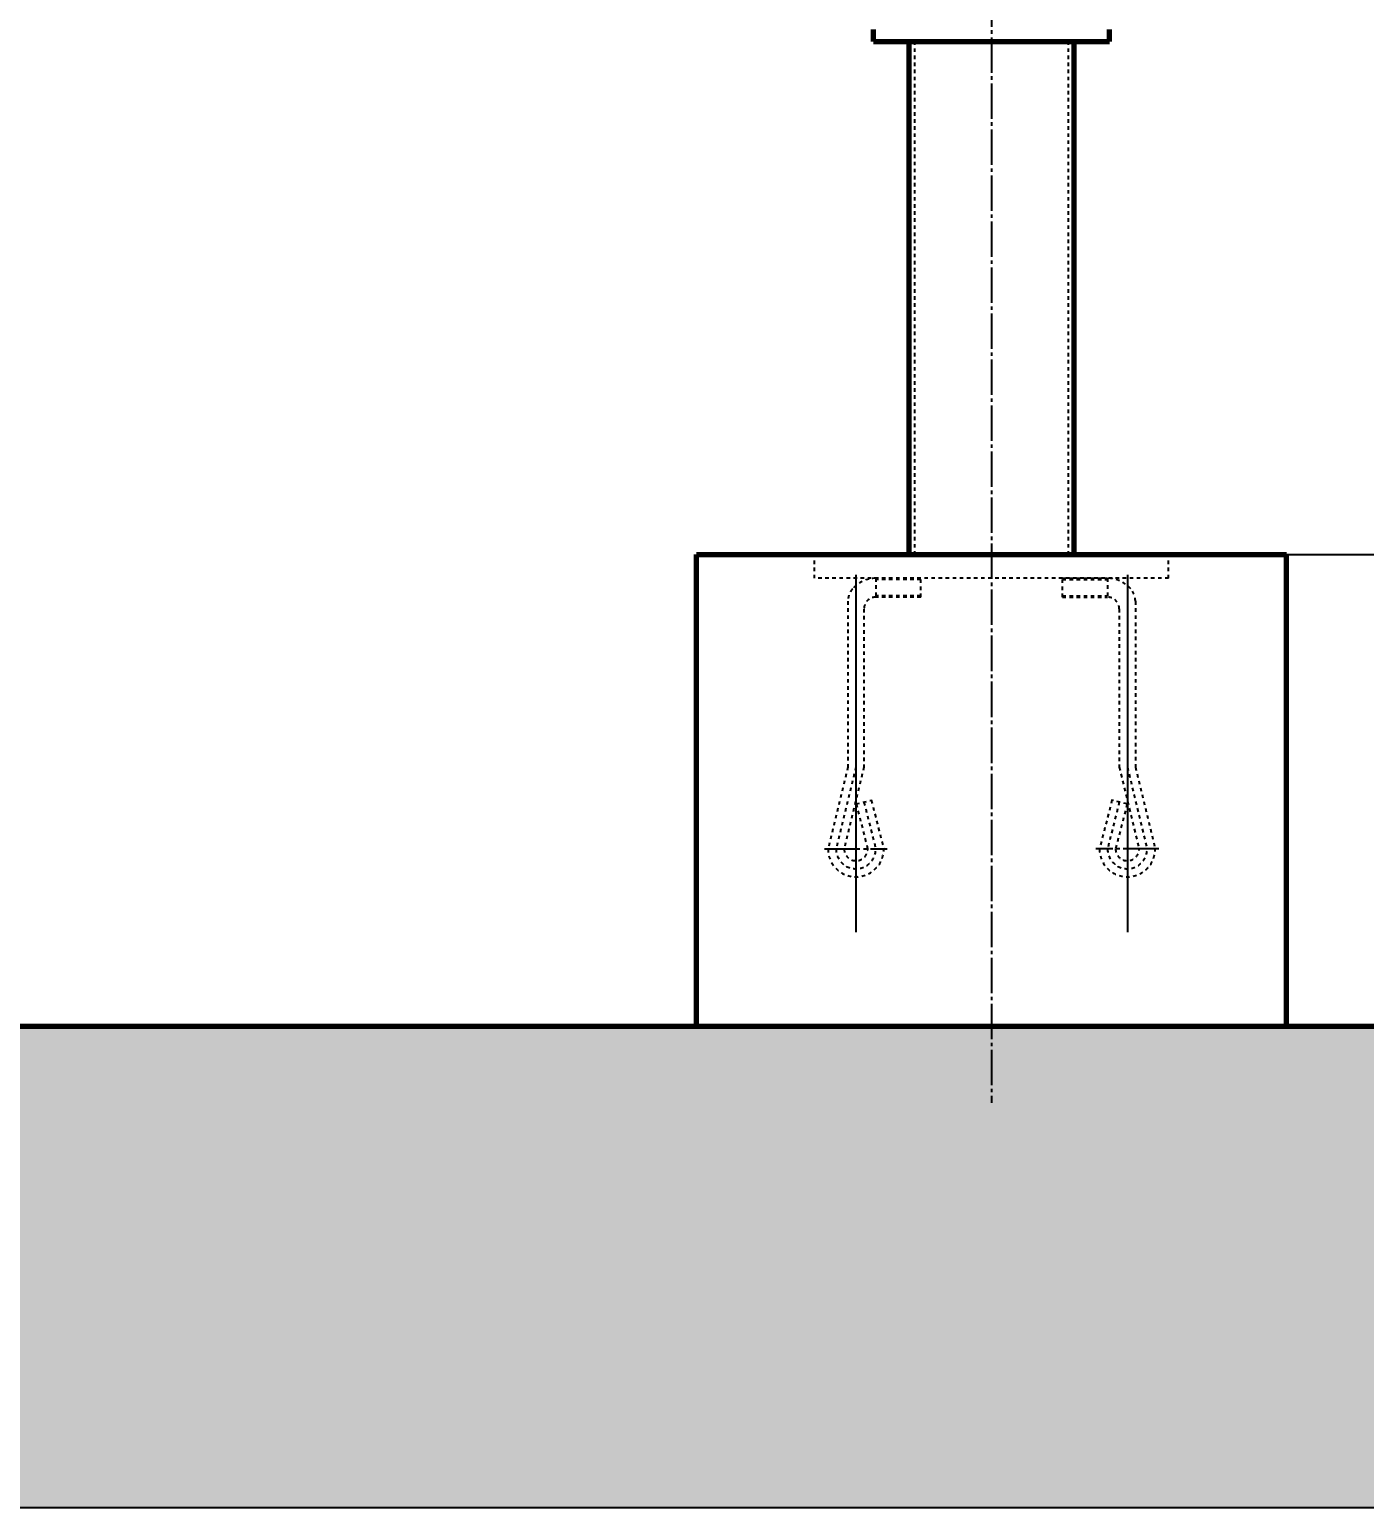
# Model space of a CAD drawing. Header units: millimetres. Extents: x 39335 to 110675, y -13954 to 36506.
# Drawn here: x 76124 to 77255, y 17007 to 18260 of the extents above; entities that cross this region are included whole.
import ezdxf

# ---------------------------------------------------------------- set-up
doc = ezdxf.new("R2010")
doc.units = ezdxf.units.MM
doc.linetypes.add('EB_DASH', pattern=[6, 3, -3])
doc.linetypes.add('EB_DASHDOT', pattern=[39, 30, -3, 3, -3])
for name, color, linetype, lineweight in [('CAXA0', 7, 'Continuous', 70), ('CAXA1', 1, 'EB_DASHDOT', 25), ('CAXA2', 6, 'EB_DASH', 25), ('CAXA4', 3, 'Continuous', 25)]:
    doc.layers.add(name, color=color, linetype=linetype, lineweight=lineweight)
doc.layers.add('matcat', color=6, linetype='Continuous')
doc.styles.add('\\M+5B1EA\\M+5D7BC', font='', dxfattribs={"width": 0.667})
doc.styles.get('\\M+5B1EA\\M+5D7BC').set_extended_font_data('FangSong_GB2312')
doc.dimstyles.new('\\M+5B1EA\\M+5D7BC', dxfattribs={"dimscale": 35, "dimtxt": 3.5, "dimasz": 4, "dimexe": 2, "dimexo": 0, "dimtad": 1, "dimdec": 1, "dimdsep": 46, "dimtxsty": '\\M+5B1EA\\M+5D7BC', "dimcen": 0, "dimdle": 6, "dimazin": 2, "dimtfac": 1, "dimtdec": 1, "dimtmove": 0, "dimatfit": 3, "dimfxl": 0, "dimtolj": 1, "dimtzin": 0, "dimarcsym": 0})

# ---------------------------------------------------------------- blocks, each defined once
blk = doc.blocks.new('*D246')
at = {"layer": 'CAXA4', "color": 0, "lineweight": -2, "transparency": 16777216}
for p, q in [((77084.5, 17814.9), (77733.1, 17814.9)), ((77663.1, 17674.9), (77663.1, 17554.9)), ((77193.5, 17414.9), (77733.1, 17414.9))]:
    blk.add_line(p, q, dxfattribs=at)
at = {"layer": 'CAXA4', "color": 0, "transparency": 16777216}
for points in [[(77639.7, 17674.9), (77686.4, 17674.9), (77663.1, 17814.9)], [(77639.7, 17554.9), (77686.4, 17554.9), (77663.1, 17414.9)]]:
    blk.add_solid(points, dxfattribs=at)
at = {"layer": 'DEFPOINTS', "color": 0, "transparency": 16777216}
for p in [(77084.5, 17814.9), (77193.5, 17414.9), (77663.1, 17414.9)]:
    blk.add_point(p, dxfattribs=at)
at = {"layer": 'CAXA4', "color": 0, "transparency": 16777216, "insert": (77578.7, 17614.9), "char_height": 122.5, "attachment_point": 5, "rotation": 90, "style": '\\M+5B1EA\\M+5D7BC'}
blk.add_mtext('\\A1;\\fFangSong_GB2312;400', dxfattribs=at)

msp = doc.modelspace()

# ---------------------------------------------------------------- hatches: boundary and pattern name
at = {"layer": 'matcat'}
h = msp.add_hatch(dxfattribs=at)
h.set_pattern_fill('AR-CONC', color=256, scale=40, style=0)
h.set_pattern_definition([(50, (-3622246.9, 161810.67), (286.904073, -25.100854), [30, -330]), (355, (-3622246.9, 161810.67), (-55.500533, 300.876853), [24, -264]), (100.4514, (-3622223, 161808.58), (231.403753, 275.775817), [25.496076, -280.456845]), (46.1842, (-3622246.9, 161890.67), (426.89642, -66.207606), [45, -495]), (96.6356, (-3622211.33, 161885.15), (373.86508, 389.64715), [38.244115, -420.6852]), (351.1842, (-3622246.9, 161890.67), (373.86478, 389.64744), [36, -396]), (21, (-3622206.9, 161870.67), (238.762821, -161.047556), [30, -330]), (326, (-3622206.9, 161870.67), (97.326133, 290.060018), [24, -264]), (71.4514, (-3622187, 161857.25), (336.089051, 129.012199), [25.496076, -280.456845]), (37.5, (-3622246.91, 161810.67), (4.863942, 133.1575415), [0, -260.8, 0, -268, 0, -265]), (7.5, (-3622246.9, 161810.67), (105.227815, 157.764685), [0, -152.8, 0, -254.8, 0, -101]), (327.5, (-3622336.11, 161810.67), (213.5289745, -9.0219487), [0, -100, 0, -312, 0, -414]), (317.5, (-3622376.1, 161810.67), (233.274468, 40.041993), [0, -130, 0, -207.2, 0, -294])])
h.paths.add_polyline_path([(66839.56, 19414.91), (45117.33, 19414.91), (45098.83, 17007.43), (66635.68, 17007.43), (79581.22, 17007.43), (79581.22, 19420.91), (77939.56, 19420.91), (77939.56, 17414.91), (66839.56, 17414.91)])

# ---------------------------------------------------------------- linework, layer by layer
at = {"layer": 'CAXA0'}
for p, q in [((76839.52, 18249.87), (76839.52, 18259.87)), ((76839.52, 18249.87), (77039.52, 18249.87)), ((76869.52, 17814.91), (76869.52, 18249.87)), ((77009.52, 17814.91), (77009.52, 18249.87)), ((77039.52, 18249.87), (77039.52, 18259.87)), ((76689.52, 17414.91), (76689.52, 17814.91)), ((76689.52, 17814.91), (77189.52, 17814.91)), ((77189.52, 17414.91), (77189.52, 17814.91)), ((77939.56, 17414.91), (66839.56, 17414.91))]:
    msp.add_line(p, q, dxfattribs=at)
at = {"layer": 'CAXA1'}
for p, q in [((76939.52, 18292.28), (76939.52, 17350.26)), ((77054.52, 17797.91), (77054.52, 17491.91)), ((76824.52, 17794.91), (76824.52, 17494.91)), ((77054.52, 17794.91), (77054.52, 17494.91)), ((76797.92, 17565.51), (76851.12, 17565.51)), ((77081.12, 17565.51), (77027.92, 17565.51))]:
    msp.add_line(p, q, dxfattribs=at)
at = {"layer": 'CAXA1', "linetype": 'EB_DASHDOT', "lineweight": 25}
msp.add_line((76824.52, 17797.91), (76824.52, 17491.91), dxfattribs=at)
at = {"layer": 'CAXA2'}
for p, q in [((76874.52, 17814.91), (76874.52, 18249.87)), ((77004.52, 17814.91), (77004.52, 18249.87)), ((76789.52, 17794.91), (76789.52, 17814.91)), ((77089.52, 17794.91), (77089.52, 17814.91)), ((76824.52, 17797.91), (76824.52, 17530.91)), ((77054.52, 17797.91), (77054.52, 17530.91)), ((77089.52, 17794.91), (76789.52, 17794.91)), ((77089.52, 17794.91), (76789.52, 17794.91)), ((76841.32, 17794.91), (76841.32, 17778.91)), ((76879.52, 17794.91), (76841.32, 17794.91)), ((76879.52, 17793.71), (76841.32, 17793.71)), ((76879.52, 17778.91), (76879.52, 17794.91)), ((76999.52, 17778.91), (76999.52, 17794.91)), ((76999.52, 17794.91), (77037.72, 17794.91)), ((76999.52, 17793.71), (77037.72, 17793.71)), ((77037.72, 17794.91), (77037.72, 17778.91)), ((76817.72, 17775.41), (76817.72, 17634.91)), ((76879.52, 17780.11), (76841.32, 17780.11)), ((76879.52, 17778.91), (76841.32, 17778.91)), ((76999.52, 17780.11), (77037.72, 17780.11)), ((76999.52, 17778.91), (77037.72, 17778.91)), ((77061.32, 17775.41), (77061.32, 17634.91)), ((76831.32, 17768.91), (76831.32, 17634.91)), ((77047.72, 17768.91), (77047.72, 17634.91)), ((76817.72, 17634.91), (76800.92, 17565.51)), ((76824.52, 17634.91), (76807.72, 17565.51)), ((76831.32, 17634.91), (76814.52, 17565.51)), ((77047.72, 17634.91), (77064.52, 17565.51)), ((77054.52, 17634.91), (77071.32, 17565.51)), ((77061.32, 17634.91), (77078.12, 17565.51)), ((76824.72, 17603.58), (76837.93, 17606.78)), ((76824.72, 17603.58), (76834.52, 17565.51)), ((76831.32, 17605.18), (76841.32, 17565.51)), ((76837.54, 17606.78), (76848.12, 17565.51)), ((77041.5, 17606.78), (77030.92, 17565.51)), ((77047.72, 17605.18), (77037.72, 17565.51)), ((77054.33, 17603.58), (77041.12, 17606.78)), ((77054.33, 17603.58), (77044.52, 17565.51))]:
    msp.add_line(p, q, dxfattribs=at)
for centre, radius, start, end in [((76833.72, 17775.41), 16, 139.46413, 180.00002), ((76841.32, 17768.91), 26, 90, 139.46418), ((77037.72, 17768.91), 26, 40.53582, 90), ((77045.32, 17775.41), 16, 0, 40.53589), ((76841.32, 17768.91), 10, 90, 180), ((77037.72, 17768.91), 10, 0, 90), ((76824.52, 17565.51), 23.6, 180, 0), ((76824.52, 17565.51), 16.8, 180, 0), ((76824.52, 17565.51), 10, 180, 0), ((77054.52, 17565.51), 23.6, 180, 0), ((77054.52, 17565.51), 16.8, 180, 0), ((77054.52, 17565.51), 10, 180, 0)]:
    msp.add_arc(centre, radius, start, end, dxfattribs=at)
at = {"layer": 'matcat'}
msp.add_line((45098.83, 17007.43), (79581.22, 17007.43), dxfattribs=at)

# ---------------------------------------------------------------- dimensions: what is measured, and where the dimension line sits
at = {"layer": 'CAXA4', "color": 253}
dim = msp.add_linear_dim(base=(77663.08, 17414.91), p1=(77084.52, 17814.91), p2=(77193.46, 17414.91), angle=90, text='\\fFangSong_GB2312;400', dimstyle='\\M+5B1EA\\M+5D7BC', dxfattribs=at)
dim.commit()
dim.dimension.update_dxf_attribs({"geometry": '*D246', "text_midpoint": (77578.66, 17614.91)})

doc.saveas('drawing.dxf')
